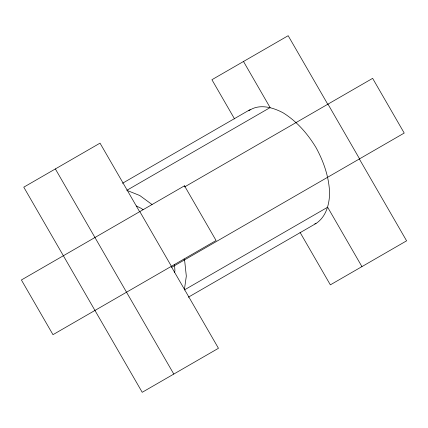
<?xml version="1.0" encoding="UTF-8"?>
<svg xmlns="http://www.w3.org/2000/svg" width="428" height="428" viewBox="0 0 428 428"><rect width="100%" height="100%" fill="white"/><g stroke="black" fill="none" stroke-linecap="round" stroke-linejoin="round"><path stroke-width="0.64" d="M174.629 272.369L174.929 270.678L174.517 264.504M248.812 110.825C259.026 103.378 272.839 107.332 283.101 112.805C296.888 121.359 307.63 133.766 315.992 147.537C323.739 161.666 329.105 177.176 329.619 193.392C329.276 204.782 326.018 216.9 315.987 223.507L188.288 297.23M122.504 183.264L250.198 109.541M184.548 186.95L372.638 78.356L404.219 133.06L171.708 267.302M314.783 223.881L315.987 223.507M136.297 205.964L141.438 208.463L143.048 209.736M152.052 204.541L139.801 195.537L126.822 190.321L270.122 107.588L243.505 61.488M327.971 104.143L359.552 158.847M327.757 104.272L288.167 35.701L211.919 79.72L234.544 118.904M359.338 158.97L406.6 240.83L330.352 284.85L300.06 232.377M361.938 266.617L327.645 207.227L184.35 289.959L186.319 276.124L184.736 261.305L184.051 258.999M139.833 211.593L171.414 266.296M139.619 211.721L100.029 143.15L23.781 187.17L142.214 392.299L218.462 348.28L171.2 266.419M55.362 168.937L173.795 374.067M184.495 185.806L21.4 279.971L52.981 334.675L216.081 240.509L184.495 185.806"/></g></svg>
